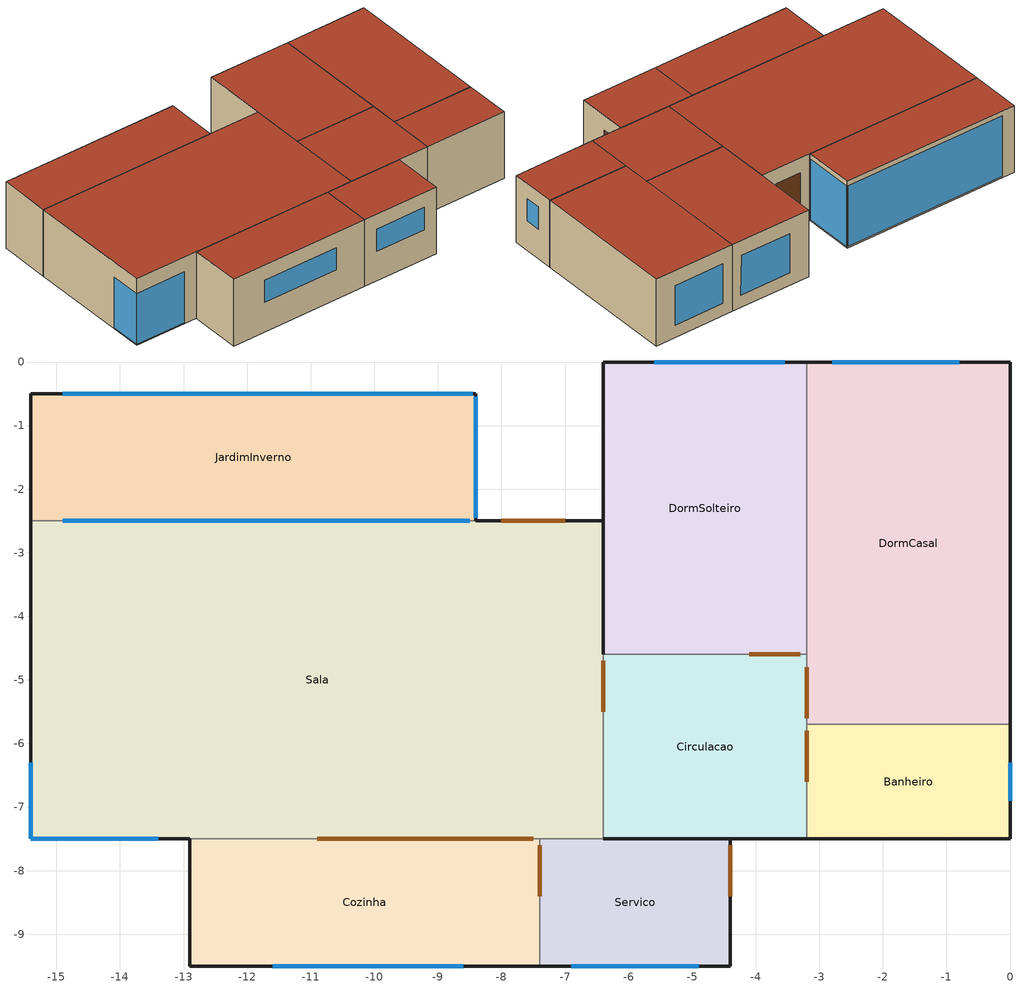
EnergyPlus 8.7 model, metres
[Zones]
DormCasal
 floor ground (Exterior Floor): 0,0 0,-5.7 -3.2,-5.7 -3.2,0 z0
 wall outside (Exterior Wall): 0,-5.7 0,0 -3.2,0 z0:2.7
 wall to Banheiro (Interior Wall): -3.2,-5.7 0,-5.7 z0:2.7
 wall to Circulacao (Interior Wall): -3.2,-4.6 -3.2,-5.7 z0:2.7
 wall to DormSolteiro (Interior Wall): -3.2,0 -3.2,-4.6 z0:2.7
 window (Exterior Window): -0.8,0 -2.8,0 z0.5:2.1
 door inside (Interior Door): -3.2,-4.8 -3.2,-5.6 z0:2.1
 roof outside (Exterior Roof): -3.2,0 -3.2,-5.7 0,-5.7 0,0 z2.7
DormSolteiro
 floor ground (Exterior Floor): -3.2,0 -3.2,-4.6 -6.4,-4.6 -6.4,0 z0
 wall outside (Exterior Wall): -3.2,0 -6.4,0 -6.4,-4.6 z0:2.7
 wall to Circulacao (Interior Wall): -6.4,-4.6 -3.2,-4.6 z0:2.7
 window (Exterior Window): -3.6,0,2.1 -3.55,0,0.5 -5.6,0,0.5 -5.6,0,2.1
 door inside (Interior Door): -4.1,-4.6 -3.3,-4.6 z0:2.1
 roof outside (Exterior Roof): -6.4,0 -6.4,-4.6 -3.2,-4.6 -3.2,0 z2.7
Banheiro
 floor ground (Exterior Floor): 0,-5.7 0,-7.5 -3.2,-7.5 -3.2,-5.7 z0
 wall outside (Exterior Wall): -3.2,-7.5 0,-7.5 0,-5.7 z0:2.7
 wall to Circulacao (Interior Wall): -3.2,-5.7 -3.2,-7.5 z0:2.7
 window (Exterior Window): 0,-6.9 0,-6.3 z1.2:2.1
 door inside (Interior Door): -3.2,-5.8 -3.2,-6.6 z0:2.1
 roof outside (Exterior Roof): -3.2,-5.7 -3.2,-7.5 0,-7.5 0,-5.7 z2.7
Circulacao
 floor ground (Exterior Floor): -3.2,-4.6 -3.2,-7.5 -6.4,-7.5 -6.4,-4.6 z0
 wall outside (Exterior Wall): -6.4,-7.5 -3.2,-7.5 z0:2.7
 wall to Sala (Interior Wall): -6.4,-4.6 -6.4,-7.5 z0:2.7
 door inside (Exterior Door): -6.4,-4.7 -6.4,-5.5 z0:2.1
 roof outside (Exterior Roof): -6.4,-4.6 -6.4,-7.5 -3.2,-7.5 -3.2,-4.6 z2.7
Sala
 floor ground (Exterior Floor): -6.4,-2.5 -6.4,-7.5 -15.4,-7.5 -15.4,-2.5 z0
 wall outside (Exterior Wall): -15.4,-2.5 -15.4,-7.5 -12.9,-7.5 / -6.4,-4.6 -6.4,-2.5 -8.4,-2.5 z0:2.7
 wall to JardimInverno (Interior Wall): -8.4,-2.5 -15.4,-2.5 z0:2.7
 wall to Servico (Interior Wall): -7.4,-7.5 -6.4,-7.5 z0:2.7
 wall to Cozinha (Interior Wall): -12.9,-7.5 -7.4,-7.5 z0:2.7
 window (Exterior Window): -15.4,-6.3 -15.4,-7.5 / -15.4,-7.5 -13.4,-7.5 z0.05:2.1
 window inside (Interior Window): -8.5,-2.5 -14.9,-2.5 z0.05:2.1
 door (Exterior Door): -7,-2.5 -8,-2.5 z0:2.1
 door inside (Exterior Door): -10.9,-7.5 -7.5,-7.5 z0:2.5
 roof outside (Exterior Roof): -15.4,-2.5 -15.4,-7.5 -6.4,-7.5 -6.4,-2.5 z2.7
JardimInverno
 floor ground (Exterior Floor): -8.4,-0.5 -8.4,-2.5 -15.4,-2.5 -15.4,-0.5 z0
 wall outside (Exterior Wall): -8.4,-2.5 -8.4,-0.5 -15.4,-0.5 -15.4,-2.5 z0:2.7
 window (Exterior Window): -8.45,-0.5 -14.9,-0.5 / -8.4,-2.45 -8.4,-0.55 z0.05:2.5
 roof outside (Exterior Roof): -15.4,-0.5 -15.4,-2.5 -8.4,-2.5 -8.4,-0.5 z2.7
Servico
 floor ground (Exterior Floor): -4.4,-7.5 -4.4,-9.5 -7.4,-9.5 -7.4,-7.5 z0
 wall outside (Exterior Wall): -7.4,-9.5 -4.4,-9.5 -4.4,-7.5 -6.4,-7.5 z0:2.7
 wall to Cozinha (Interior Wall): -7.4,-7.5 -7.4,-9.5 z0:2.7
 window (Exterior Window): -6.9,-9.5 -4.9,-9.5 z1.2:2.1
 door (Exterior Door): -4.4,-8.4 -4.4,-7.6 z0:2.1
 door inside (Interior Door): -7.4,-7.6 -7.4,-8.4 z0:2.1
 roof outside (Exterior Roof): -7.4,-7.5 -7.4,-9.5 -4.4,-9.5 -4.4,-7.5 z2.7
Cozinha
 floor ground (Exterior Floor): -7.4,-7.5 -7.4,-9.5 -12.9,-9.5 -12.9,-7.5 z0
 wall outside (Exterior Wall): -12.9,-7.5 -12.9,-9.5 -7.4,-9.5 z0:2.7
 window (Exterior Window): -11.6,-9.5 -8.6,-9.5 z1.2:2.1
 roof outside (Exterior Roof): -12.9,-7.5 -12.9,-9.5 -7.4,-9.5 -7.4,-7.5 z2.7
[Building]
B2AB9A: North Axis {deg}=0; Terrain=City; Loads Convergence Tolerance Value=0.04; Temperature Convergence Tolerance Value {deltaC}=0.4; Solar Distribution=FullInteriorAndExterior; Maximum Number of Warmup Days=25
[Site:Location]
Pelotas: Latitude {deg}=-31.52; Longitude {deg}=-52.21; Time Zone {hr}=-3; Elevation {m}=17
[Site:GroundTemperature:BuildingSurface]
26, 25.9, 23.9, 22.2, 19.1, 16.4, 16.3, 16.1, 17.5, 19.8, 22.9, 24.3
[Material] Thermal Absorptance=0.9
Name | Roughness | Thickness {m} | Conductivity {W/m-K} | Density {kg/m3} | Specific Heat {J/kg-K} | Solar Absorptance | Visible Absorptance
Emboco branco_0025 | Smooth | 0.025 | 1.15 | 1900 | 1000 | 0.2 | 0.2
Tijolo furado_009 | Rough | 0.09 | 1 | 1800 | 920 | 0.7 | 0.7
Rock wool - unbonded_005 | Rough | 0.05 | 0.047 | 92 | 840 | 0.6 | 0.6
Tijolo maci?o_01 | Rough | 0.1 | 0.9 | 1500 | 920 | 0.7 | 0.7
Concreto laje_01 | Rough | 0.1 | 1.75 | 2300 | 1000 | 0.7 | 0.7
Ceramic/clay tiles - ceramic floor tiles Dry_002 | Rough | 0.02 | 0.8 | 1700 | 850 | 0.6 | 0.6
Ceramic/clay tiles - clay tiles_005 | Rough | 0.05 | 0.85 | 1900 | 840 | 0.6 | 0.6
Pine (20% Moist)_001 | Rough | 0.01 | 0.14 | 419 | 2720 | 0.78 | 0.78
[Material:AirGap]
AticoInv: Thermal Resistance {m2-K/W}=0.14
[WindowMaterial:Glazing]
Vidro: Optical Data Type=SpectralAverage; Thickness {m}=0.003; Solar Transmittance at Normal Incidence=0.837; Front Side Solar Reflectance at Normal Incidence=0.075; Back Side Solar Reflectance at Normal Incidence=0.075; Visible Transmittance at Normal Incidence=0.898; Front Side Visible Reflectance at Normal Incidence=0.081; Back Side Visible Reflectance at Normal Incidence=0.081; Infrared Transmittance at Normal Incidence=0; Front Side Infrared Hemispherical Emissivity=0.84; Back Side Infrared Hemispherical Emissivity=0.84; Conductivity {W/m-K}=0.9; Dirt Correction Factor for Solar and Visible Transmittance=1
[WindowMaterial:Gas]
ArVidro: Gas Type=Air; Thickness {m}=0.006
[Construction]
Exterior Floor: Ceramic/clay tiles - ceramic floor tiles Dry_002
Exterior Wall: Emboco branco_0025, Tijolo furado_009, Rock wool - unbonded_005, Tijolo maci?o_01, Emboco branco_0025
Interior Wall: Emboco branco_0025, Tijolo maci?o_01, Emboco branco_0025
Exterior Roof: Ceramic/clay tiles - clay tiles_005, AticoInv, Rock wool - unbonded_005, Concreto laje_01
Exterior Window: Vidro, ArVidro, Vidro
Interior Window: Vidro
Exterior Door; Interior Door: Pine (20% Moist)_001
[Zone] Multiplier=1
DormCasal; DormSolteiro; Banheiro; Circulacao; Sala; JardimInverno; Servico; Cozinha
[People] Number of People Calculation Method=Area/Person; Zone Floor Area per Person {m2/person}=1.5; Fraction Radiant=0.3; Sensible Heat Fraction=autocalculate; Carbon Dioxide Generation Rate {m3/s-W}=3.82e-08; Enable ASHRAE 55 Comfort Warnings=No; Mean Radiant Temperature Calculation Type=ZoneAveraged; Clothing Insulation Calculation Method=DynamicClothingModelASHRAE55
Name | Zone or ZoneList | Number of People Schedule | Activity Level Schedule
OcupcaoSala | Sala | OcupacaoSala | AtividadeSala
OcupcaoDormCas | DormCasal | OcupacaoDorm | AtividadeDorm
OcupcaoDormSol | DormSolteiro | OcupacaoDorm | AtividadeDorm
[Lights] Design Level Calculation Method=Watts/Area; Return Air Fraction=0; Fraction Radiant=0.72; Fraction Visible=0.18; Fraction Replaceable=0.1; Return Air Fraction Calculated from Plenum Temperature=No
Name | Zone or ZoneList | Schedule | Watts per Zone Floor Area {W/m2}
IluminacaoDormCasal | DormCasal | IluminacaoDorm | 5
IluminacaoDormSol | DormSolteiro | IluminacaoDorm | 5
IluminacaoSala | Sala | IluminacaoSala | 6
[ElectricEquipment]
EquipamentosSala: Zone or ZoneList=Sala; Schedule=On; Design Level Calculation Method=Watts/Area; Watts per Zone Floor Area {W/m2}=1.5; Fraction Latent=0; Fraction Radiant=0.25; Fraction Lost=0.75
[Schedule:Compact]
IluminacaoSala: Through: 12/31, For: weekdays, Until: 16:00, 0, Until: 21:00, 1, Until: 24:00, 0, For: allotherdays, Until: 10:00, 0, Until: 12:00, 1, Until: 16:00, 0, Until: 21:00, 1, Until: 24:00, 0
IluminacaoDorm: Through: 12/31, For: weekdays, Until: 06:00, 0, Until: 07:00, 1, Until: 20:00, 0, Until: 22:00, 1, Until: 24:00, 0, For: allotherdays, Until: 08:00, 0, Until: 09:00, 1, Until: 20:00, 0, Until: 22:00, 1, Until: 24:00, 0
OcupacaoSala: Through: 12/31, For: weekdays, Until: 13:00, 0, Until: 18:00, .25, Until: 19:00, 1, Until: 21:00, .5, Until: 24:00, 0, For: allotherdays, Until: 10:00, 0, Until: 11:00, .25, Until: 12:00, .75, Until: 13:00, 0, Until: 14:00, .75, Until: 17:00, .5, Until: 19:00, .25, Until: 21:00, .5, Until: 24:00, 0
OcupacaoDorm: Through: 12/31, For: weekdays, Until: 07:00, 1, Until: 20:00, 0, Until: 21:00, .5, Until: 24:00, 1, For: allotherdays, Until: 09:00, 1, Until: 10:00, .5, Until: 20:00, 0, Until: 21:00, .5, Until: 24:00, 1
On: Through: 12/31, For: AllDays, Until: 24:00, 1
AtividadeSala: Through: 12/31, For: AllDays, Until: 24:00, 108
AtividadeDorm: Through: 12/31, For: AllDays, Until: 24:00, 81
[AirflowNetwork:SimulationControl]
VentNatural: AirflowNetwork Control=MultizoneWithoutDistribution; Wind Pressure Coefficient Type=SurfaceAverageCalculation; Height Selection for Local Wind Pressure Calculation=OpeningHeight; Building Type=LowRise; Maximum Number of Iterations=500; Initialization Type=LinearInitializationMethod; Relative Airflow Convergence Tolerance=0.0001; Absolute Airflow Convergence Tolerance {kg/s}=0.000001; Convergence Acceleration Limit=-.5; Azimuth Angle of Long Axis of Building {deg}=90; Ratio of Building Width Along Short Axis to Width Along Long Axis=0.31; Height Dependence of External Node Temperature=No
[AirflowNetwork:MultiZone:Zone] Ventilation Control Mode=Temperature; Ventilation Control Zone Temperature Setpoint Schedule=TempVent; Indoor and Outdoor Temperature Difference Upper Limit for Minimum Venting Open Factor {deltaC}=100; Indoor and Outdoor Enthalpy Difference Upper Limit for Minimum Venting Open Factor {deltaJ/kg}=300000; Venting Availability Schedule=2; Single Sided Wind Pressure Coefficient Algorithm=Standard; Facade Width {m}=10
DormCasal; DormSolteiro; Banheiro; Sala; JardimInverno; Servico; Cozinha; Circulacao
[AirflowNetwork:MultiZone:Surface] Window/Door Opening Factor, or Crack Factor=1; Ventilation Control Mode=ZoneLevel; Indoor and Outdoor Temperature Difference Upper Limit for Minimum Venting Open Factor {deltaC}=100; Indoor and Outdoor Enthalpy Difference Upper Limit for Minimum Venting Open Factor {deltaJ/kg}=300000; Equivalent Rectangle Method=PolygonHeight; Equivalent Rectangle Aspect Ratio=1
Name | Leakage Component
2B5D1E; FA7959; A5D6DD; 2071CE; 4F77CB; 653BBC; DE7C37; E056D5; 89510D; AD8570; D24E39 | Janela
E332B4; A94A86; D0EBDA; 96C256; 46721D; B2AB9A; 75829C; BBCD5E; 1C57A8; 1A035B; 1279C5; 3BFD65; CB67C7; 8D96BE | Porta
[AirflowNetwork:MultiZone:Component:DetailedOpening] Air Mass Flow Exponent When Opening is Closed=0.65; Type of Rectangular Large Vertical Opening (LVO)=NonPivoted; Extra Crack Length or Height of Pivoting Axis {m}=0; Opening Factor 1=0; Discharge Coefficient for Opening Factor 1=0.001; Width Factor for Opening Factor 1=0; Height Factor for Opening Factor 1=1; Start Height Factor for Opening Factor 1=0; Discharge Coefficient for Opening Factor 2=0.6; Height Factor for Opening Factor 2=1; Start Height Factor for Opening Factor 2=0; Start Height Factor for Opening Factor 3=0
Name | Air Mass Flow Coefficient When Opening is Closed {kg/s-m} | Number of Sets of Opening Factor Data | Opening Factor 2 | Width Factor for Opening Factor 2 | Opening Factor 3 | Discharge Coefficient for Opening Factor 3 | Width Factor for Opening Factor 3 | Height Factor for Opening Factor 3
Janela | 0.08 | 3 | 0.5 | 0.5 | 1 | 0.6 | 1 | 1
Porta | 0.038 | 2 | 1 | 1
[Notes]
Daylight Saving Period in US
